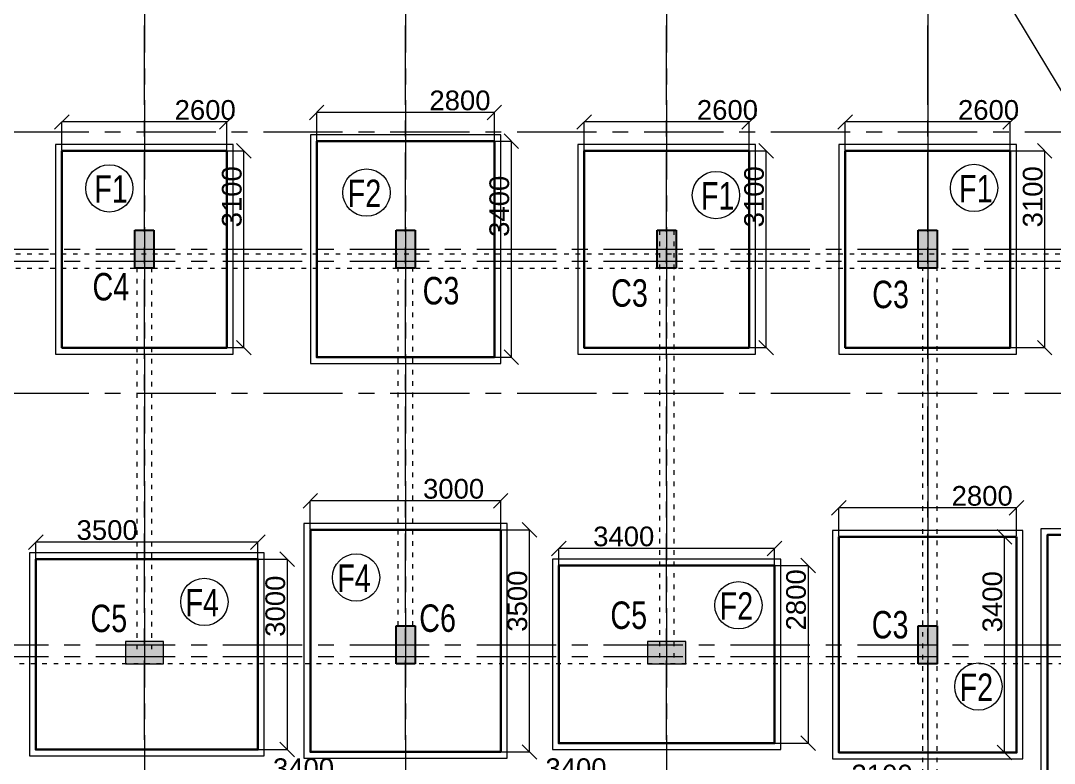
# Model space of a CAD drawing. Header units: inches. Extents: x 719368 to 6315912, y -2624014 to 446967.
# Drawn here: x 5524534 to 5540824, y -2103591 to -2091896 of the extents above; entities that cross this region are included whole.
import ezdxf

# ---------------------------------------------------------------- set-up
doc = ezdxf.new("R2010")
doc.units = ezdxf.units.IN
doc.header["$LTSCALE"] = 20
doc.header["$MEASUREMENT"] = 0
doc.header["$PDMODE"] = 3
doc.linetypes.add('ACAD_ISO03W100', pattern=[30, 12, -18])
doc.linetypes.add('CENTER', pattern=[2, 1.25, -0.25, 0.25, -0.25])
doc.layers.get('0').update_dxf_attribs({"color": 51, "lineweight": 30})
doc.layers.get('Defpoints').update_dxf_attribs({"lineweight": 25})
for name, color, linetype, lineweight in [('COL.FILL', 6, 'Continuous', 20), ('COLUMN', 2, 'Continuous', 25), ('DIM', 7, 'Continuous', 13), ('FOOTING', 73, 'Continuous', 30), ('GRID', 202, 'CENTER', 5), ('HACHE', 6, 'Continuous', 9), ('HIDDEN', 181, 'ACAD_ISO03W100', 18), ('STAIR', 4, 'Continuous', 25), ('Text', 7, 'Continuous', 15)]:
    doc.layers.add(name, color=color, linetype=linetype, lineweight=lineweight)
doc.styles.add('BOLD', font='arial.ttf')
doc.styles.add('DIM SUMBI', font='arial.ttf')
doc.dimstyles.new('Copy of S3', dxfattribs={"dimtxt": 200, "dimasz": 150, "dimexe": 5, "dimexo": 5, "dimgap": 50, "dimtad": 1, "dimjust": 1, "dimdec": 0, "dimzin": 3, "dimdsep": 46, "dimtxsty": 'BOLD', "dimblk1": 'OBLIQUE', "dimblk2": 'OBLIQUE', "dimsah": 1, "dimcen": 0.0625, "dimdle": 5, "dimclrd": 230, "dimclre": 251, "dimclrt": 2, "dimadec": 0, "dimazin": 0, "dimtfac": 1, "dimtdec": 0, "dimtix": 1, "dimtofl": 0, "dimtmove": 2, "dimatfit": 3, "dimfxl": 0, "dimtolj": 1, "dimtzin": 2, "dimlwd": -1, "dimlwe": -1, "dimarcsym": 0})
doc.dimstyles.new('PL1', dxfattribs={"dimtxt": 275, "dimasz": 230, "dimexe": 0.18, "dimexo": 12, "dimgap": 30, "dimtad": 1, "dimjust": 1, "dimdec": 0, "dimzin": 0, "dimdsep": 46, "dimtxsty": 'BOLD', "dimblk": 'OBLIQUE', "dimcen": 0.09, "dimclrd": 256, "dimclre": 256, "dimadec": 0, "dimazin": 0, "dimtfac": 1, "dimtdec": 0, "dimtofl": 0, "dimtmove": 0, "dimatfit": 3, "dimfxl": 0, "dimtolj": 1, "dimtzin": 0, "dimlwd": -1, "dimlwe": -1, "dimarcsym": 0})

# ---------------------------------------------------------------- blocks, each defined once
blk = doc.blocks.new('C2')
at = {"layer": 'COLUMN'}
h = blk.add_hatch(color=7, dxfattribs=at)
h.dxf.hatch_style = 1
h.paths.add_polyline_path([(0.3, 0), (0, 0), (0, -0.6), (0.3, -0.6)])
for p, q in [((0, 0), (0, -0.6)), ((0.3, 0), (0, 0)), ((0.3, -0.6), (0.3, 0)), ((0, -0.6), (0.3, -0.6))]:
    blk.add_line(p, q, dxfattribs=at)
blk = doc.blocks.new('_Oblique')
at = {"layer": 'STAIR', "color": 0, "lineweight": -2}
blk.add_line((-0.5, -0.5), (0.5, 0.5), dxfattribs=at)
blk = doc.blocks.new('*D465')
at = {"layer": 'Defpoints', "color": 0}
for p in [(5537529, -2093491), (5537529, -2093945), (5540129, -2093945)]:
    blk.add_point(p, dxfattribs=at)
at = {"layer": 'DIM'}
for p, q in [((5537529, -2093933), (5537529, -2093491)), ((5540129, -2093491), (5537529, -2093491)), ((5540129, -2093933), (5540129, -2093491))]:
    blk.add_line(p, q, dxfattribs=at)
at = {"layer": 'DIM', "xscale": 230, "yscale": 230, "zscale": 230, "rotation": 180}
blk.add_blockref('_Oblique', (5537529, -2093491), dxfattribs=at)
at = {"layer": 'DIM', "xscale": 230, "yscale": 230, "zscale": 230}
blk.add_blockref('_Oblique', (5540129, -2093491), dxfattribs=at)
at = {"layer": 'DIM', "color": 0, "insert": (5539787, -2093303), "char_height": 310, "attachment_point": 5, "style": 'BOLD'}
blk.add_mtext('\\A1;2600', dxfattribs=at)
blk = doc.blocks.new('*D466')
at = {"layer": 'Defpoints', "color": 0}
for p in [(5539891, -2093945), (5540672, -2093945), (5539883, -2097045)]:
    blk.add_point(p, dxfattribs=at)
at = {"layer": 'DIM'}
for p, q in [((5539903, -2093945), (5540673, -2093945)), ((5540672, -2097045), (5540672, -2093945)), ((5539895, -2097045), (5540673, -2097045))]:
    blk.add_line(p, q, dxfattribs=at)
at = {"layer": 'DIM', "xscale": 230, "yscale": 230, "zscale": 230}
for p, rotation in [((5540672, -2093945), 90), ((5540672, -2097045), 270)]:
    blk.add_blockref('_Oblique', p, dxfattribs=dict(at, rotation=rotation))
at = {"layer": 'DIM', "color": 0, "insert": (5540484, -2094669), "char_height": 310, "attachment_point": 5, "rotation": 90, "style": 'BOLD'}
blk.add_mtext('\\A1;3100', dxfattribs=at)
blk = doc.blocks.new('*D467')
at = {"layer": 'Defpoints', "color": 0}
for p in [(5533414, -2093491), (5533414, -2093945), (5536014, -2093945)]:
    blk.add_point(p, dxfattribs=at)
at = {"layer": 'DIM'}
for p, q in [((5533414, -2093933), (5533414, -2093491)), ((5536014, -2093491), (5533414, -2093491)), ((5536014, -2093933), (5536014, -2093491))]:
    blk.add_line(p, q, dxfattribs=at)
at = {"layer": 'DIM', "xscale": 230, "yscale": 230, "zscale": 230, "rotation": 180}
blk.add_blockref('_Oblique', (5533414, -2093491), dxfattribs=at)
at = {"layer": 'DIM', "xscale": 230, "yscale": 230, "zscale": 230}
blk.add_blockref('_Oblique', (5536014, -2093491), dxfattribs=at)
at = {"layer": 'DIM', "color": 0, "insert": (5535672, -2093303), "char_height": 310, "attachment_point": 5, "style": 'BOLD'}
blk.add_mtext('\\A1;2600', dxfattribs=at)
blk = doc.blocks.new('*D468')
at = {"layer": 'Defpoints', "color": 0}
for p in [(5535776, -2093945), (5536282, -2093945), (5535768, -2097045)]:
    blk.add_point(p, dxfattribs=at)
at = {"layer": 'DIM'}
for p, q in [((5535788, -2093945), (5536282, -2093945)), ((5536282, -2097045), (5536282, -2093945)), ((5535780, -2097045), (5536282, -2097045))]:
    blk.add_line(p, q, dxfattribs=at)
at = {"layer": 'DIM', "xscale": 230, "yscale": 230, "zscale": 230}
for p, rotation in [((5536282, -2093945), 90), ((5536282, -2097045), 270)]:
    blk.add_blockref('_Oblique', p, dxfattribs=dict(at, rotation=rotation))
at = {"layer": 'DIM', "color": 0, "insert": (5536093, -2094669), "char_height": 310, "attachment_point": 5, "rotation": 90, "style": 'BOLD'}
blk.add_mtext('\\A1;3100', dxfattribs=at)
blk = doc.blocks.new('*D469')
at = {"layer": 'Defpoints', "color": 0}
for p in [(5529099, -2099459), (5529099, -2099913), (5532099, -2099913)]:
    blk.add_point(p, dxfattribs=at)
at = {"layer": 'DIM'}
for p, q in [((5529099, -2099901), (5529099, -2099459)), ((5532099, -2099459), (5529099, -2099459)), ((5532099, -2099901), (5532099, -2099459))]:
    blk.add_line(p, q, dxfattribs=at)
at = {"layer": 'DIM', "xscale": 230, "yscale": 230, "zscale": 230, "rotation": 180}
blk.add_blockref('_Oblique', (5529099, -2099459), dxfattribs=at)
at = {"layer": 'DIM', "xscale": 230, "yscale": 230, "zscale": 230}
blk.add_blockref('_Oblique', (5532099, -2099459), dxfattribs=at)
at = {"layer": 'DIM', "color": 0, "insert": (5531357, -2099270), "char_height": 310, "attachment_point": 5, "style": 'BOLD'}
blk.add_mtext('\\A1;3000', dxfattribs=at)
blk = doc.blocks.new('*D470')
at = {"layer": 'Defpoints', "color": 0}
for p in [(5531861, -2099913), (5532552, -2099913), (5531853, -2103413)]:
    blk.add_point(p, dxfattribs=at)
at = {"layer": 'DIM'}
for p, q in [((5531873, -2099913), (5532552, -2099913)), ((5532552, -2103413), (5532552, -2099913)), ((5531865, -2103413), (5532552, -2103413))]:
    blk.add_line(p, q, dxfattribs=at)
at = {"layer": 'DIM', "xscale": 230, "yscale": 230, "zscale": 230}
for p, rotation in [((5532552, -2099913), 90), ((5532552, -2103413), 270)]:
    blk.add_blockref('_Oblique', p, dxfattribs=dict(at, rotation=rotation))
at = {"layer": 'DIM', "color": 0, "insert": (5532363, -2101037), "char_height": 310, "attachment_point": 5, "rotation": 90, "style": 'BOLD'}
blk.add_mtext('\\A1;3500', dxfattribs=at)
blk = doc.blocks.new('*D471')
at = {"layer": 'Defpoints', "color": 0}
for p in [(5529199, -2093341), (5529199, -2093795), (5531999, -2093795)]:
    blk.add_point(p, dxfattribs=at)
at = {"layer": 'DIM'}
for p, q in [((5529199, -2093783), (5529199, -2093341)), ((5531999, -2093341), (5529199, -2093341)), ((5531999, -2093783), (5531999, -2093341))]:
    blk.add_line(p, q, dxfattribs=at)
at = {"layer": 'DIM', "xscale": 230, "yscale": 230, "zscale": 230, "rotation": 180}
blk.add_blockref('_Oblique', (5529199, -2093341), dxfattribs=at)
at = {"layer": 'DIM', "xscale": 230, "yscale": 230, "zscale": 230}
blk.add_blockref('_Oblique', (5531999, -2093341), dxfattribs=at)
at = {"layer": 'DIM', "color": 0, "insert": (5531457, -2093153), "char_height": 310, "attachment_point": 5, "style": 'BOLD'}
blk.add_mtext('\\A1;2800', dxfattribs=at)
blk = doc.blocks.new('*D472')
at = {"layer": 'Defpoints', "color": 0}
for p in [(5531761, -2093795), (5532267, -2093795), (5531753, -2097195)]:
    blk.add_point(p, dxfattribs=at)
at = {"layer": 'DIM'}
for p, q in [((5531773, -2093795), (5532267, -2093795)), ((5532267, -2097195), (5532267, -2093795)), ((5531765, -2097195), (5532267, -2097195))]:
    blk.add_line(p, q, dxfattribs=at)
at = {"layer": 'DIM', "xscale": 230, "yscale": 230, "zscale": 230}
for p, rotation in [((5532267, -2093795), 90), ((5532267, -2097195), 270)]:
    blk.add_blockref('_Oblique', p, dxfattribs=dict(at, rotation=rotation))
at = {"layer": 'DIM', "color": 0, "insert": (5532078, -2094819), "char_height": 310, "attachment_point": 5, "rotation": 90, "style": 'BOLD'}
blk.add_mtext('\\A1;3400', dxfattribs=at)
blk = doc.blocks.new('*D473')
at = {"layer": 'Defpoints', "color": 0}
for p in [(5525184, -2093491), (5525184, -2093945), (5527784, -2093945)]:
    blk.add_point(p, dxfattribs=at)
at = {"layer": 'DIM'}
for p, q in [((5525184, -2093933), (5525184, -2093491)), ((5527784, -2093491), (5525184, -2093491)), ((5527784, -2093933), (5527784, -2093491))]:
    blk.add_line(p, q, dxfattribs=at)
at = {"layer": 'DIM', "xscale": 230, "yscale": 230, "zscale": 230, "rotation": 180}
blk.add_blockref('_Oblique', (5525184, -2093491), dxfattribs=at)
at = {"layer": 'DIM', "xscale": 230, "yscale": 230, "zscale": 230}
blk.add_blockref('_Oblique', (5527784, -2093491), dxfattribs=at)
at = {"layer": 'DIM', "color": 0, "insert": (5527442, -2093303), "char_height": 310, "attachment_point": 5, "style": 'BOLD'}
blk.add_mtext('\\A1;2600', dxfattribs=at)
blk = doc.blocks.new('*D474')
at = {"layer": 'Defpoints', "color": 0}
for p in [(5527546, -2093945), (5528052, -2093945), (5527538, -2097045)]:
    blk.add_point(p, dxfattribs=at)
at = {"layer": 'DIM'}
for p, q in [((5527558, -2093945), (5528052, -2093945)), ((5528052, -2097045), (5528052, -2093945)), ((5527550, -2097045), (5528052, -2097045))]:
    blk.add_line(p, q, dxfattribs=at)
at = {"layer": 'DIM', "xscale": 230, "yscale": 230, "zscale": 230}
for p, rotation in [((5528052, -2093945), 90), ((5528052, -2097045), 270)]:
    blk.add_blockref('_Oblique', p, dxfattribs=dict(at, rotation=rotation))
at = {"layer": 'DIM', "color": 0, "insert": (5527863, -2094669), "char_height": 310, "attachment_point": 5, "rotation": 90, "style": 'BOLD'}
blk.add_mtext('\\A1;3100', dxfattribs=at)
blk = doc.blocks.new('*D479')
at = {"layer": 'Defpoints', "color": 0}
for p in [(5537429, -2099569), (5537429, -2100023), (5540229, -2100023)]:
    blk.add_point(p, dxfattribs=at)
at = {"layer": 'DIM'}
for p, q in [((5537429, -2100011), (5537429, -2099569)), ((5540229, -2099569), (5537429, -2099569)), ((5540229, -2100011), (5540229, -2099569))]:
    blk.add_line(p, q, dxfattribs=at)
at = {"layer": 'DIM', "xscale": 230, "yscale": 230, "zscale": 230, "rotation": 180}
blk.add_blockref('_Oblique', (5537429, -2099569), dxfattribs=at)
at = {"layer": 'DIM', "xscale": 230, "yscale": 230, "zscale": 230}
blk.add_blockref('_Oblique', (5540229, -2099569), dxfattribs=at)
at = {"layer": 'DIM', "color": 0, "insert": (5539687, -2099381), "char_height": 310, "attachment_point": 5, "style": 'BOLD'}
blk.add_mtext('\\A1;2800', dxfattribs=at)
blk = doc.blocks.new('*D480')
at = {"layer": 'Defpoints', "color": 0}
for p in [(5539991, -2100023), (5540038, -2100023), (5539983, -2103423)]:
    blk.add_point(p, dxfattribs=at)
at = {"layer": 'DIM'}
for p, q in [((5540003, -2100023), (5540038, -2100023)), ((5540038, -2103423), (5540038, -2100023)), ((5539995, -2103423), (5540038, -2103423))]:
    blk.add_line(p, q, dxfattribs=at)
at = {"layer": 'DIM', "xscale": 230, "yscale": 230, "zscale": 230}
for p, rotation in [((5540038, -2100023), 90), ((5540038, -2103423), 270)]:
    blk.add_blockref('_Oblique', p, dxfattribs=dict(at, rotation=rotation))
at = {"layer": 'DIM', "color": 0, "insert": (5539849, -2101047), "char_height": 310, "attachment_point": 5, "rotation": 90, "style": 'BOLD'}
blk.add_mtext('\\A1;3400', dxfattribs=at)
blk = doc.blocks.new('*D481')
at = {"layer": 'Defpoints', "color": 0}
for p in [(5535565, -2100475), (5535826, -2103275), (5536943, -2103275)]:
    blk.add_point(p, dxfattribs=at)
at = {"layer": 'DIM'}
for p, q in [((5535577, -2100475), (5536943, -2100475)), ((5536943, -2100475), (5536943, -2103275)), ((5535838, -2103275), (5536943, -2103275))]:
    blk.add_line(p, q, dxfattribs=at)
at = {"layer": 'DIM', "xscale": 230, "yscale": 230, "zscale": 230}
for p, rotation in [((5536943, -2100475), 90), ((5536943, -2103275), 270)]:
    blk.add_blockref('_Oblique', p, dxfattribs=dict(at, rotation=rotation))
at = {"layer": 'DIM', "color": 0, "insert": (5536755, -2101017), "char_height": 310, "attachment_point": 5, "rotation": 90, "style": 'BOLD'}
blk.add_mtext('\\A1;2800', dxfattribs=at)
blk = doc.blocks.new('*D482')
at = {"layer": 'Defpoints', "color": 0}
for p in [(5533014, -2100208), (5533014, -2100714), (5536414, -2100721)]:
    blk.add_point(p, dxfattribs=at)
at = {"layer": 'DIM'}
for p, q in [((5533014, -2100702), (5533014, -2100208)), ((5536414, -2100208), (5533014, -2100208)), ((5536414, -2100709), (5536414, -2100208))]:
    blk.add_line(p, q, dxfattribs=at)
at = {"layer": 'DIM', "xscale": 230, "yscale": 230, "zscale": 230, "rotation": 180}
blk.add_blockref('_Oblique', (5533014, -2100208), dxfattribs=at)
at = {"layer": 'DIM', "xscale": 230, "yscale": 230, "zscale": 230}
blk.add_blockref('_Oblique', (5536414, -2100208), dxfattribs=at)
at = {"layer": 'DIM', "color": 0, "insert": (5534038, -2100020), "char_height": 310, "attachment_point": 5, "style": 'BOLD'}
blk.add_mtext('\\A1;3400', dxfattribs=at)
blk = doc.blocks.new('*D483')
at = {"layer": 'Defpoints', "color": 0}
for p in [(5529099, -2099459), (5529099, -2099913), (5532099, -2099913)]:
    blk.add_point(p, dxfattribs=at)
at = {"layer": 'DIM'}
for p, q in [((5529099, -2099901), (5529099, -2099459)), ((5532099, -2099459), (5529099, -2099459)), ((5532099, -2099901), (5532099, -2099459))]:
    blk.add_line(p, q, dxfattribs=at)
at = {"layer": 'DIM', "xscale": 230, "yscale": 230, "zscale": 230, "rotation": 180}
blk.add_blockref('_Oblique', (5529099, -2099459), dxfattribs=at)
at = {"layer": 'DIM', "xscale": 230, "yscale": 230, "zscale": 230}
blk.add_blockref('_Oblique', (5532099, -2099459), dxfattribs=at)
at = {"layer": 'DIM', "color": 0, "insert": (5531357, -2099270), "char_height": 310, "attachment_point": 5, "style": 'BOLD'}
blk.add_mtext('\\A1;3000', dxfattribs=at)
blk = doc.blocks.new('*D484')
at = {"layer": 'Defpoints', "color": 0}
for p in [(5527469, -2100375), (5527825, -2103375), (5528736, -2103375)]:
    blk.add_point(p, dxfattribs=at)
at = {"layer": 'DIM'}
for p, q in [((5527481, -2100375), (5528736, -2100375)), ((5528736, -2100375), (5528736, -2103375)), ((5527837, -2103375), (5528736, -2103375))]:
    blk.add_line(p, q, dxfattribs=at)
at = {"layer": 'DIM', "xscale": 230, "yscale": 230, "zscale": 230}
for p, rotation in [((5528736, -2100375), 90), ((5528736, -2103375), 270)]:
    blk.add_blockref('_Oblique', p, dxfattribs=dict(at, rotation=rotation))
at = {"layer": 'DIM', "color": 0, "insert": (5528548, -2101117), "char_height": 310, "attachment_point": 5, "rotation": 90, "style": 'BOLD'}
blk.add_mtext('\\A1;3000', dxfattribs=at)
blk = doc.blocks.new('*D485')
at = {"layer": 'Defpoints', "color": 0}
for p in [(5524773, -2100108), (5524773, -2100614), (5528273, -2100621)]:
    blk.add_point(p, dxfattribs=at)
at = {"layer": 'DIM'}
for p, q in [((5524773, -2100602), (5524773, -2100108)), ((5528273, -2100108), (5524773, -2100108)), ((5528273, -2100609), (5528273, -2100108))]:
    blk.add_line(p, q, dxfattribs=at)
at = {"layer": 'DIM', "xscale": 230, "yscale": 230, "zscale": 230, "rotation": 180}
blk.add_blockref('_Oblique', (5524773, -2100108), dxfattribs=at)
at = {"layer": 'DIM', "xscale": 230, "yscale": 230, "zscale": 230}
blk.add_blockref('_Oblique', (5528273, -2100108), dxfattribs=at)
at = {"layer": 'DIM', "color": 0, "insert": (5525897, -2099920), "char_height": 310, "attachment_point": 5, "style": 'BOLD'}
blk.add_mtext('\\A1;3500', dxfattribs=at)
blk = doc.blocks.new('*D491')
at = {"layer": 'Defpoints', "color": 0}
for p in [(5537385, -2103958), (5537385, -2104464), (5540485, -2104471)]:
    blk.add_point(p, dxfattribs=at)
at = {"layer": 'DIM'}
for p, q in [((5537385, -2104452), (5537385, -2103958)), ((5540485, -2103958), (5537385, -2103958)), ((5540485, -2104459), (5540485, -2103958))]:
    blk.add_line(p, q, dxfattribs=at)
at = {"layer": 'DIM', "xscale": 230, "yscale": 230, "zscale": 230, "rotation": 180}
blk.add_blockref('_Oblique', (5537385, -2103958), dxfattribs=at)
at = {"layer": 'DIM', "xscale": 230, "yscale": 230, "zscale": 230}
blk.add_blockref('_Oblique', (5540485, -2103958), dxfattribs=at)
at = {"layer": 'DIM', "color": 0, "insert": (5538109, -2103770), "char_height": 310, "attachment_point": 5, "style": 'BOLD'}
blk.add_mtext('\\A1;3100', dxfattribs=at)
blk = doc.blocks.new('*D493')
at = {"layer": 'Defpoints', "color": 0}
for p in [(5530963, -2103858), (5530963, -2104364), (5534363, -2104371)]:
    blk.add_point(p, dxfattribs=at)
at = {"layer": 'DIM'}
for p, q in [((5530963, -2104352), (5530963, -2103858)), ((5534363, -2103858), (5530963, -2103858)), ((5534363, -2104359), (5534363, -2103858))]:
    blk.add_line(p, q, dxfattribs=at)
at = {"layer": 'DIM', "xscale": 230, "yscale": 230, "zscale": 230, "rotation": 180}
blk.add_blockref('_Oblique', (5530963, -2103858), dxfattribs=at)
at = {"layer": 'DIM', "xscale": 230, "yscale": 230, "zscale": 230}
blk.add_blockref('_Oblique', (5534363, -2103858), dxfattribs=at)
at = {"layer": 'DIM', "color": 0, "insert": (5533286, -2103670), "char_height": 310, "attachment_point": 5, "style": 'BOLD'}
blk.add_mtext('\\A1;3400', dxfattribs=at)
blk = doc.blocks.new('*D495')
at = {"layer": 'Defpoints', "color": 0}
for p in [(5526669, -2103858), (5526669, -2104364), (5530069, -2104371)]:
    blk.add_point(p, dxfattribs=at)
at = {"layer": 'DIM'}
for p, q in [((5526669, -2104352), (5526669, -2103858)), ((5530069, -2103858), (5526669, -2103858)), ((5530069, -2104359), (5530069, -2103858))]:
    blk.add_line(p, q, dxfattribs=at)
at = {"layer": 'DIM', "xscale": 230, "yscale": 230, "zscale": 230, "rotation": 180}
blk.add_blockref('_Oblique', (5526669, -2103858), dxfattribs=at)
at = {"layer": 'DIM', "xscale": 230, "yscale": 230, "zscale": 230}
blk.add_blockref('_Oblique', (5530069, -2103858), dxfattribs=at)
at = {"layer": 'DIM', "color": 0, "insert": (5528992, -2103670), "char_height": 310, "attachment_point": 5, "style": 'BOLD'}
blk.add_mtext('\\A1;3400', dxfattribs=at)

msp = doc.modelspace()

# ---------------------------------------------------------------- hatches: boundary and pattern name
at = {"layer": 'COL.FILL'}
for points in [[(5526334.0858, -2095795.4571), (5526634.0858, -2095795.4571), (5526634.0858, -2095195.4571), (5526334.0858, -2095195.4571)], [(5530449.0857, -2095795.4344), (5530749.0857, -2095795.4344), (5530749.0857, -2095195.4344), (5530449.0857, -2095195.4344)], [(5534564.0857, -2095795.4344), (5534864.0857, -2095795.4344), (5534864.0857, -2095195.4344), (5534564.0857, -2095195.4344)], [(5538679.0856, -2095795.4344), (5538979.0856, -2095795.4344), (5538979.0856, -2095195.4344), (5538679.0856, -2095195.4344)], [(5530449.0857, -2102025.4344), (5530749.0857, -2102025.4344), (5530749.0857, -2101425.4344), (5530449.0857, -2101425.4344)], [(5538679.0856, -2102025.4344), (5538979.0856, -2102025.4344), (5538979.0856, -2101425.4344), (5538679.0856, -2101425.4344)], [(5526184.0857, -2102025.4344), (5526784.0857, -2102025.4344), (5526784.0857, -2101675.4344), (5526184.0857, -2101675.4344)], [(5534414.0857, -2102025.4344), (5535014.0857, -2102025.4344), (5535014.0857, -2101675.4344), (5534414.0857, -2101675.4344)]]:
    msp.add_hatch(color=256, dxfattribs=at).paths.add_polyline_path(points)

# ---------------------------------------------------------------- linework, layer by layer
for points in [[(5526634.0858, -2095195.4571), (5526334.0858, -2095195.4571), (5526334.0858, -2095795.4571), (5526634.0858, -2095795.4571)], [(5530749.0857, -2095195.4344), (5530449.0857, -2095195.4344), (5530449.0857, -2095795.4344), (5530749.0857, -2095795.4344)], [(5534864.0857, -2095195.4344), (5534564.0857, -2095195.4344), (5534564.0857, -2095795.4344), (5534864.0857, -2095795.4344)], [(5538979.0856, -2095195.4344), (5538679.0856, -2095195.4344), (5538679.0856, -2095795.4344), (5538979.0856, -2095795.4344)], [(5530749.0857, -2101425.4344), (5530449.0857, -2101425.4344), (5530449.0857, -2102025.4344), (5530749.0857, -2102025.4344)], [(5538979.0856, -2101425.4344), (5538679.0856, -2101425.4344), (5538679.0856, -2102025.4344), (5538979.0856, -2102025.4344)], [(5526784.0857, -2102025.4344), (5526784.0857, -2101675.4344), (5526184.0857, -2101675.4344), (5526184.0857, -2102025.4344)], [(5535014.0857, -2102025.4344), (5535014.0857, -2101675.4344), (5534414.0857, -2101675.4344), (5534414.0857, -2102025.4344)]]:
    msp.add_lwpolyline(points, close=True, dxfattribs=at)
at = {"layer": 'FOOTING'}
for points in [[(5531999.0857, -2093795.4344), (5529199.0857, -2093795.4344), (5529199.0857, -2097195.4344), (5531999.0857, -2097195.4344)], [(5527784.0857, -2093945.4344), (5525184.0857, -2093945.4344), (5525184.0857, -2097045.4344), (5527784.0857, -2097045.4344)], [(5536014.0857, -2093945.4344), (5533414.0857, -2093945.4344), (5533414.0857, -2097045.4344), (5536014.0857, -2097045.4344)], [(5540129.0856, -2093945.4344), (5537529.0856, -2093945.4344), (5537529.0856, -2097045.4344), (5540129.0856, -2097045.4344)], [(5532099.0857, -2099912.7086), (5529099.0857, -2099912.7086), (5529099.0857, -2103412.7086), (5532099.0857, -2103412.7086)], [(5532099.0857, -2099912.7086), (5529099.0857, -2099912.7086), (5529099.0857, -2103412.7086), (5532099.0857, -2103412.7086)], [(5540229.0856, -2100023.2977), (5537429.0856, -2100023.2977), (5537429.0856, -2103423.2977), (5540229.0856, -2103423.2977)], [(5544016.1332, -2099995.4344), (5544016.1332, -2107405.4344), (5540716.1332, -2107405.4344), (5540716.1332, -2099995.4344)], [(5524773.1062, -2100375.4344), (5524773.1062, -2103375.4344), (5528273.1062, -2103375.4344), (5528273.1062, -2100375.4344)], [(5533014.0857, -2100475.4344), (5533014.0857, -2103275.4344), (5536414.0857, -2103275.4344), (5536414.0857, -2100475.4344)]]:
    msp.add_lwpolyline(points, close=True, dxfattribs=at)
at = {"layer": 'GRID', "ltscale": 50}
for p, q in [((5526484.0857, -2103219.7943), (5526484.0857, -2085956.2691)), ((5530599.0857, -2103219.7943), (5530599.0857, -2085956.2691)), ((5534714.0857, -2103219.7943), (5534714.0857, -2085956.2691)), ((5538829.0856, -2103219.7943), (5538829.0856, -2085956.2691)), ((5526484.0857, -2087148.5707), (5526484.0857, -2126935.9243)), ((5530599.0857, -2087148.5707), (5530599.0857, -2126935.9243)), ((5534714.0857, -2087148.5707), (5534714.0857, -2126935.9243)), ((5436358.4024, -2093645.4344), (5551358.5285, -2093645.4344)), ((5435720.6711, -2095495.4344), (5551358.5285, -2095495.4344)), ((5435720.6711, -2095680.4344), (5551358.5285, -2095680.4344)), ((5436358.4024, -2097760.4252), (5551358.5285, -2097760.4252)), ((5435720.6711, -2101725.4344), (5551358.5285, -2101725.4344)), ((5435720.6711, -2101910.4354), (5551358.5285, -2101910.4354))]:
    msp.add_line(p, q, dxfattribs=at)
at = {"layer": 'GRID', "ltscale": 0.05}
msp.add_line((5538829.0856, -2087148.5707), (5538829.0856, -2126935.9243), dxfattribs=at)
at = {"layer": 'HACHE'}
for points in [[(5532099.0857, -2093695.4344), (5529099.0857, -2093695.4344), (5529099.0857, -2097295.4344), (5532099.0857, -2097295.4344)], [(5527884.0857, -2093845.4344), (5525084.0857, -2093845.4344), (5525084.0857, -2097145.4344), (5527884.0857, -2097145.4344)], [(5536114.0857, -2093845.4344), (5533314.0857, -2093845.4344), (5533314.0857, -2097145.4344), (5536114.0857, -2097145.4344)], [(5540229.0856, -2093845.4344), (5537429.0856, -2093845.4344), (5537429.0856, -2097145.4344), (5540229.0856, -2097145.4344)], [(5532199.0857, -2099812.7086), (5528999.0857, -2099812.7086), (5528999.0857, -2103512.7086), (5532199.0857, -2103512.7086)], [(5532199.0857, -2099812.7086), (5528999.0857, -2099812.7086), (5528999.0857, -2103512.7086), (5532199.0857, -2103512.7086)], [(5544116.1332, -2099895.4344), (5544116.1332, -2107505.4344), (5540616.1332, -2107505.4344), (5540616.1332, -2099895.4344)], [(5540329.0856, -2099923.2977), (5537329.0856, -2099923.2977), (5537329.0856, -2103523.2977), (5540329.0856, -2103523.2977)], [(5524673.1062, -2100275.4344), (5524673.1062, -2103475.4344), (5528373.1062, -2103475.4344), (5528373.1062, -2100275.4344)], [(5532914.0857, -2100375.4344), (5532914.0857, -2103375.4344), (5536514.0857, -2103375.4344), (5536514.0857, -2100375.4344)]]:
    msp.add_lwpolyline(points, close=True, dxfattribs=at)
at = {"layer": 'HIDDEN', "linetype": 'ACAD_ISO03W100', "ltscale": 0.3}
for p, q in [((5534599.0857, -2095195.4344), (5534599.0857, -2102025.4344)), ((5534829.0857, -2095195.4344), (5534829.0857, -2102025.4344)), ((5453179.086, -2095565.4344), (5542329.0856, -2095565.4344)), ((5453179.086, -2095795.4344), (5542329.0856, -2095795.4344)), ((5526369.0858, -2101795.4344), (5526369.0858, -2095795.4571)), ((5526599.0858, -2101795.4344), (5526599.0858, -2095795.4571)), ((5530484.0857, -2101425.4344), (5530484.0857, -2095795.4344)), ((5530714.0857, -2101425.4344), (5530714.0857, -2095795.4344)), ((5538749.0856, -2105375.4344), (5538749.0856, -2095795.4344)), ((5538979.0856, -2105375.4344), (5538979.0856, -2095795.4344)), ((5549787.3985, -2102025.4728), (5512784.0858, -2102025.6288))]:
    msp.add_line(p, q, dxfattribs=at)
at = {"layer": 'Text'}
for centre in [(5525931.3712, -2094536.2238), (5539559.5256, -2094530.21), (5529984.2691, -2094603.835), (5535491.5615, -2094643.0267), (5529820.3163, -2100664.8554), (5527428.9407, -2101049.0621), (5535846.4798, -2101102.7551), (5539626.6958, -2102382.0711)]:
    msp.add_circle(centre, 372.7728, dxfattribs=at)

# ---------------------------------------------------------------- block references
at = {"color": 5, "xscale": -1000, "yscale": 1000, "zscale": 1000}
for p in [(5526634.0858, -2095195.4571), (5526634.0858, -2095195.4571), (5526634.0858, -2095195.4571), (5530749.0857, -2095195.4344), (5530749.0857, -2095195.4344), (5530749.0857, -2095195.4344), (5534864.0857, -2095195.4344), (5534864.0857, -2095195.4344), (5538979.0856, -2095195.4344), (5530749.0857, -2101425.4344), (5530749.0857, -2101425.4344), (5530749.0857, -2101425.4344), (5538979.0856, -2101425.4344)]:
    msp.add_blockref('C2', p, dxfattribs=at)

# ---------------------------------------------------------------- texts
at = {"layer": 'Text', "style": 'DIM SUMBI', "width": 0.75}
for s, p in [('F1', (5525694.7636, -2094763.7847)), ('F1', (5539322.918, -2094757.771)), ('F2', (5529688.3718, -2094831.3959)), ('F1', (5535254.9539, -2094870.5876)), ('C4', (5525666.2388, -2096301.7343)), ('C3', (5530868.87, -2096364.0733)), ('C3', (5533839.0421, -2096400.9278)), ('C3', (5537953.9468, -2096423.0597)), ('F4', (5529522.4279, -2100892.4163)), ('F4', (5527131.0523, -2101276.6231)), ('C5', (5533827.5675, -2101475.2884)), ('F2', (5535550.5825, -2101330.3161)), ('C5', (5525633.4307, -2101525.2908)), ('C6', (5530815.2688, -2101521.3465)), ('C3', (5537946.2689, -2101624.4543)), ('F2', (5539330.7985, -2102609.6321))]:
    msp.add_text(s, height=432.432, dxfattribs=at).set_placement(p)

# ---------------------------------------------------------------- dimensions: what is measured, and where the dimension line sits
at = {"layer": 'DIM'}
for base, p1, p2, angle, picture, middle in [((5529199.0857, -2093341.4295), (5531999.0857, -2093795.4344), (5529199.0857, -2093795.4344), 180, '*D471', (5531457.2961, -2093341.4295)), ((5525184.0857, -2093491.4295), (5527784.0857, -2093945.4344), (5525184.0857, -2093945.4344), 180, '*D473', (5527442.2961, -2093491.4295)), ((5533414.0857, -2093491.4295), (5536014.0857, -2093945.4344), (5533414.0857, -2093945.4344), 180, '*D467', (5535672.2961, -2093491.4295)), ((5537529.0856, -2093491.4295), (5540129.0856, -2093945.4344), (5537529.0856, -2093945.4344), 180, '*D465', (5539787.296, -2093491.4295)), ((5532266.6134, -2093795.4344), (5531753.068, -2097195.4344), (5531760.8802, -2093795.4344), 270, '*D472', (5532266.6134, -2094819.2546)), ((5528051.6135, -2093945.4344), (5527538.0681, -2097045.4344), (5527545.8802, -2093945.4344), 270, '*D474', (5528051.6135, -2094669.2546)), ((5536281.6134, -2093945.4344), (5535768.068, -2097045.4344), (5535775.8802, -2093945.4344), 270, '*D468', (5536281.6134, -2094669.2546)), ((5540672.3519, -2093945.4344), (5539883.068, -2097045.4344), (5539890.8801, -2093945.4344), 270, '*D466', (5540672.3519, -2094669.2546)), ((5529099.0857, -2099458.7037), (5532099.0857, -2099912.7086), (5529099.0857, -2099912.7086), 180, '*D469', (5531357.2961, -2099458.7037)), ((5529099.0857, -2099458.7037), (5532099.0857, -2099912.7086), (5529099.0857, -2099912.7086), 180, '*D483', (5531357.2961, -2099458.7037)), ((5537429.0856, -2099569.2928), (5540229.0856, -2100023.2977), (5537429.0856, -2100023.2977), 180, '*D479', (5539687.296, -2099569.2928)), ((5532551.7695, -2099912.7086), (5531853.068, -2103412.7086), (5531860.8802, -2099912.7086), 270, '*D470', (5532551.7695, -2101036.5289)), ((5540037.8649, -2100023.2977), (5539983.068, -2103423.2977), (5539990.8801, -2100023.2977), 270, '*D480', (5540037.8649, -2101047.1179)), ((5528736.0684, -2103375.4344), (5527468.5304, -2100375.4344), (5527825.2684, -2103375.4344), 270, '*D484', (5528736.0684, -2101117.224)), ((5536943.2299, -2103275.4344), (5535564.9001, -2100475.4344), (5535826.4492, -2103275.4344), 270, '*D481', (5536943.2299, -2101017.224))]:
    dim = msp.add_linear_dim(base=base, p1=p1, p2=p2, angle=angle, dimstyle='PL1', override={"dimtxt": 310}, dxfattribs=at)
    dim.commit()
    dim.dimension.update_dxf_attribs({"geometry": picture, "text_midpoint": middle, "dimtype": 160})
for base, p1, p2, picture, middle in [((5524773.1062, -2100107.9066), (5528273.1062, -2100621.4521), (5524773.1062, -2100613.6399), '*D485', (5525896.9265, -2100107.9066)), ((5533014.0857, -2100207.9066), (5536414.0857, -2100721.4521), (5533014.0857, -2100713.6399), '*D482', (5534037.906, -2100207.9066)), ((5526669.0873, -2103857.9066), (5530069.0873, -2104371.4521), (5526669.0873, -2104363.6399), '*D495', (5528992.3249, -2103857.9066)), ((5530963.0963, -2103857.9066), (5534363.0963, -2104371.4521), (5530963.0963, -2104363.6399), '*D493', (5533286.3339, -2103857.9066)), ((5537384.9516, -2103957.9066), (5540484.9516, -2104471.4521), (5537384.9516, -2104463.6399), '*D491', (5538108.7718, -2103957.9066))]:
    dim = msp.add_linear_dim(base=base, p1=p1, p2=p2, dimstyle='PL1', override={"dimtxt": 310}, dxfattribs=at)
    dim.commit()
    dim.dimension.update_dxf_attribs({"geometry": picture, "text_midpoint": middle, "dimtype": 160})

# ---------------------------------------------------------------- leaders
msp.add_leader([(5542329.0856, -2095316.3693), (5537929.3071, -2087999.2279), (5535649.9404, -2087999.2279)], dimstyle='Copy of S3', override={"dimasz": 450, "dimtad": 0, "dimfxlon": 1}, dxfattribs=at)

doc.saveas('drawing.dxf')
